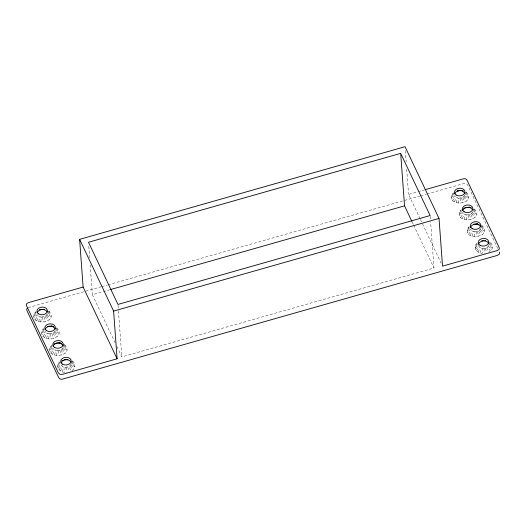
<?xml version="1.0" encoding="UTF-8"?>
<svg xmlns="http://www.w3.org/2000/svg" width="526" height="526" viewBox="0 0 526 526"><rect width="100%" height="100%" fill="white"/><g stroke="black" fill="none" stroke-linecap="round" stroke-linejoin="round"><path stroke-width="0.39" stroke-dasharray="2.63 1.97" d="M48.786 311.057C60.733 324.332 24.998 326.258 35.886 311.688M56.716 327.797C68.663 341.065 32.928 342.998 43.816 328.428M64.645 344.53C76.592 357.805 40.857 359.731 51.745 345.168M57.978 368.285L61.148 364.945L62.666 366.55L65.106 367.345L64.599 372.296C59.32 372.467 54.809 365.669 59.675 361.901M74.916 366.865L71.273 364.097L69.051 366.629L71.194 371.1C75.501 369.423 76.48 363.052 72.075 360.869M466.338 192.174C478.285 205.449 442.55 207.375 453.438 192.805M474.268 208.914C486.215 222.182 450.48 224.115 461.368 209.545M481.698 225.246C495.282 238.324 458.324 241.454 469.297 226.285M475.083 247.766L478.43 245.083L479.311 246.944L482.658 248.463L482.151 253.414C476.872 253.585 472.361 246.786 477.227 243.019M492.467 247.983L488.825 245.215L487.628 247.042L490.469 251.047C493.572 248.706 493.072 243.729 489.627 241.986M40.804 322.083L41.311 317.132L38.871 316.336L37.359 314.732L34.19 318.072M48.74 338.816L49.247 333.872L46.801 333.076L45.289 331.472L42.119 334.806M56.67 355.556L57.176 350.605L54.737 349.81L53.218 348.205L50.049 351.546M458.363 203.2L458.869 198.249L456.423 197.454L454.911 195.85L451.742 199.183M466.292 219.934L466.799 214.983L464.353 214.194L462.841 212.589L459.671 215.923M474.222 236.674L474.728 231.723L472.289 230.927L470.77 229.323L467.601 232.663M38.635 321.616L40.015 316.856M46.564 338.356L47.945 333.589M54.494 355.096L55.874 350.329M62.423 371.829L63.804 367.069M456.187 202.734L457.567 197.973M464.116 219.474L465.497 214.707M472.046 236.207L473.426 231.447M479.982 252.947L481.362 248.187M41.311 317.132L45.256 316.415L47.485 313.884L51.121 316.652M49.247 333.872L53.185 333.155L55.414 330.624L59.057 333.392M57.176 350.605L61.115 349.889L63.344 347.357L66.986 350.125M458.869 198.249L462.808 197.533L465.037 195.001L468.679 197.769M466.799 214.983L470.737 214.273L472.966 211.741L476.609 214.503M474.728 231.723L478.667 231.006L480.895 228.475L484.538 231.243M36.721 320.748L38.871 316.336M44.657 337.488L46.801 333.076M52.587 354.228L54.737 349.81M60.516 370.962L62.666 366.55M454.28 201.866L456.423 197.454M462.209 218.606L464.353 214.194M470.139 235.346L472.289 230.927M478.068 252.079L480.218 247.667M35.209 319.538L37.964 315.613M43.139 336.278L45.893 332.353M51.068 353.018L53.83 349.086M58.997 369.752L61.759 365.826M452.761 200.656L455.516 196.731M460.691 217.396L463.452 213.464M468.62 234.136L471.381 230.204M476.556 250.869L479.311 246.944M475.537 249.396L478.699 246.063M33.736 316.435L37.09 313.759M41.666 333.175L45.019 330.492M49.595 349.915L52.948 347.232M57.531 366.648L60.878 363.972M451.288 197.552L454.642 194.87M459.218 214.292L462.571 211.61M467.154 231.026L470.5 228.35M482.658 248.463L485.373 248.233L487.628 247.042M488.746 252.217L489.89 251.435M33.881 314.752L37.175 312.746M41.81 331.492L45.104 329.486M49.746 348.232L53.034 346.226M57.676 364.965L60.963 362.96M451.433 195.869L454.727 193.864M459.362 212.609L462.656 210.604M467.298 229.343L470.586 227.344M475.228 246.083L478.515 244.077M34.617 313.134L36.412 312.326M42.547 329.874L44.342 329.059M50.476 346.608L51.673 346.069M58.406 363.348L59.602 362.808M452.169 194.252L453.964 193.436M460.099 210.992L461.295 210.446M468.028 227.725L469.225 227.186M475.958 244.465L477.161 243.926M28.141 307.657L100.946 286.848M65.106 367.345L69.051 366.629M420.11 218.809L408.544 194.403L417.21 191.937M417.992 191.714L424.298 189.919M101.735 286.624L107.265 285.053M108.054 284.829L419.827 196.06M420.622 195.836L426.145 194.265M426.934 194.035L463.242 183.699L465.208 183.442L466.693 183.922L467.686 185.145L497.668 248.423M115.155 342.827L92.359 294.724L109.75 289.773M116.91 346.529L121.815 356.891L433.989 268.01L430.61 221.998M464.241 192.141L467.351 192.983M472.17 208.875L475.28 209.716M480.106 225.615L483.21 226.456M488.036 242.355L491.139 243.196M47.465 311.234L49.799 311.865M54.619 327.757L57.728 328.599M62.548 344.497L65.658 345.339M70.484 361.237L73.587 362.079M464.852 193.016L468.37 194.449M472.782 209.756L476.3 211.189M480.711 226.496L484.229 227.929M488.641 243.229L492.158 244.662M47.301 311.905L50.818 313.338M55.23 328.638L58.748 330.072M63.159 345.378L66.677 346.812M71.089 362.118L74.607 363.551M465.122 193.995L468.824 196.086M473.052 210.735L476.753 212.82M480.981 227.469L484.683 229.56M488.91 244.209L492.612 246.299M47.57 312.878L51.265 314.969M55.5 329.618L59.201 331.709M63.429 346.351L67.131 348.442M71.358 363.091L75.06 365.182M464.596 195.968L467.943 199.387M472.526 212.708L475.872 216.127M480.462 229.448L483.808 232.86M488.391 246.181L491.738 249.6M47.044 314.85L50.391 318.269M54.974 331.59L58.32 335.009M62.903 348.33L66.25 351.743M70.839 365.064L74.186 368.483M463.84 196.829L466.674 200.833M471.769 213.569L474.603 217.567M479.699 230.309L482.533 234.307M46.288 315.718L49.122 319.716M54.217 332.452L57.051 336.449M62.147 349.192L64.981 353.189M70.076 365.932L72.91 369.929M462.808 197.533L464.951 201.997M470.737 214.273L472.881 218.737M478.667 231.006L480.817 235.477M486.603 247.746L488.437 251.573M45.256 316.415L47.399 320.886M53.185 333.155L55.329 337.62M61.115 349.889L63.258 354.36M420.458 219.546L441.13 263.178M412.246 222.123L413.298 224.346M413.646 225.089L433.989 268.01M485.373 248.233L486.504 252.349M477.444 231.499L478.759 236.292M469.508 214.759L470.829 219.552M461.578 198.019L462.9 202.819M67.821 367.115L68.945 371.231M59.885 350.382L61.207 355.175M51.956 333.642L53.277 338.442M44.026 316.902L45.348 321.702M484.025 248.476L484.439 253.44M476.096 231.742L476.51 236.7M468.166 215.002L468.581 219.96M460.237 198.263L460.651 203.227M66.473 367.358L66.887 372.323M58.544 350.625L58.958 355.583M50.614 333.885L51.029 338.849M42.685 317.145L43.099 322.109M430.196 216.35L430.551 221.19M405.336 150.745L406.171 162.061M406.703 169.339L408.544 194.403M118.021 305.225L118.383 310.07M118.442 310.879L121.815 356.891M88.802 246.286L89.637 257.589M90.17 264.854L92.359 294.724"/><path stroke-width="0.79" d="M37.175 312.746C38.641 308.782 45.17 308.275 47.301 311.905M45.104 329.486C46.36 325.949 50.674 325.988 53.724 326.521M53.034 346.226C54.29 342.689 58.603 342.722 61.654 343.261M60.963 362.96C62.43 359.002 68.965 358.489 71.089 362.118M454.727 193.864C455.983 190.333 460.296 190.366 463.347 190.899M462.656 210.604C463.912 207.066 468.225 207.099 471.276 207.638M470.586 227.344C471.842 223.806 476.155 223.839 479.206 224.378M478.515 244.077C479.982 240.112 486.517 239.606 488.641 243.229M27.128 308.341L26.675 309.203L26.938 310.636L58.662 377.589L59.984 379.003L62.061 379.259L497.228 255.432L499.43 254.13L499.411 252.099M83.115 287.058L28.772 302.529L27.056 303.318L26.326 304.429L26.589 305.862L58.314 372.816L59.99 374.374L62.758 374.262L117.107 358.791L83.115 287.058L79.617 239.356L405.04 146.701L439.026 218.435L442.53 266.136L496.879 250.665L498.872 249.626L499.325 248.765L499.062 247.332L466.634 179.392L465.273 178.722L463.432 178.794L425.087 189.695M400.68 153.368L88.506 242.249L117.962 304.423L430.137 215.542L400.68 153.368L404.533 205.844L411.897 221.387M110.539 289.55L404.533 205.844M117.107 358.791L113.603 311.09L439.026 218.435M460.894 190.622L461.749 190.438L457.212 190.82L458.179 190.846M468.824 207.356L469.679 207.178L467.456 207.343M476.753 224.096L477.615 223.918L473.827 224.161M51.272 326.238L52.127 326.061L48.339 326.304M484.689 240.836L485.544 240.652M59.201 342.978L60.063 342.801L56.269 343.044M67.131 359.718L67.992 359.541L66.467 359.521M44.197 309.321L39.66 309.702L40.627 309.729M481.757 240.895L483.315 240.816M64.205 359.784L65.763 359.699M463.689 208.276L464.885 208.072M54.066 343.899L55.263 343.695M61.996 360.632L63.192 360.435M465.142 207.56L466.115 207.586M47.59 326.442L48.556 326.468M462.196 190.899L464.852 193.016M470.126 207.632L472.782 209.756M478.055 224.372L480.711 226.496M52.574 326.521L55.23 328.638M60.503 343.254L63.159 345.378M79.617 239.356L113.603 311.09M480.041 245.28A5.26 3.846 -4.2 0 0 488.654 242.828A5.26 3.846 -4.2 0 0 481.796 238.672A5.26 3.846 -4.2 0 0 480.041 245.28M472.111 228.54A5.26 3.846 -4.2 0 0 480.718 226.095A5.26 3.846 -4.2 0 0 473.867 221.939A5.26 3.846 -4.2 0 0 472.111 228.54M464.182 211.807A5.26 3.846 -4.2 0 0 472.789 209.355A5.26 3.846 -4.2 0 0 465.937 205.199A5.26 3.846 -4.2 0 0 464.182 211.807M456.252 195.067A5.26 3.846 -4.2 0 0 464.859 192.615A5.26 3.846 -4.2 0 0 458.008 188.459A5.26 3.846 -4.2 0 0 456.252 195.067M62.489 364.163A5.26 3.846 -4.2 0 0 71.102 361.71A5.26 3.846 -4.2 0 0 64.244 357.562A5.26 3.846 -4.2 0 0 62.489 364.163M54.559 347.43A5.26 3.846 -4.2 0 0 63.166 344.977A5.26 3.846 -4.2 0 0 56.315 340.822A5.26 3.846 -4.2 0 0 54.559 347.43M46.63 330.69A5.26 3.846 -4.2 0 0 55.237 328.237A5.26 3.846 -4.2 0 0 48.385 324.082A5.26 3.846 -4.2 0 0 46.63 330.69M38.7 313.95A5.26 3.846 -4.2 0 0 47.307 311.497A5.26 3.846 -4.2 0 0 40.456 307.348A5.26 3.846 -4.2 0 0 38.7 313.95"/></g></svg>
